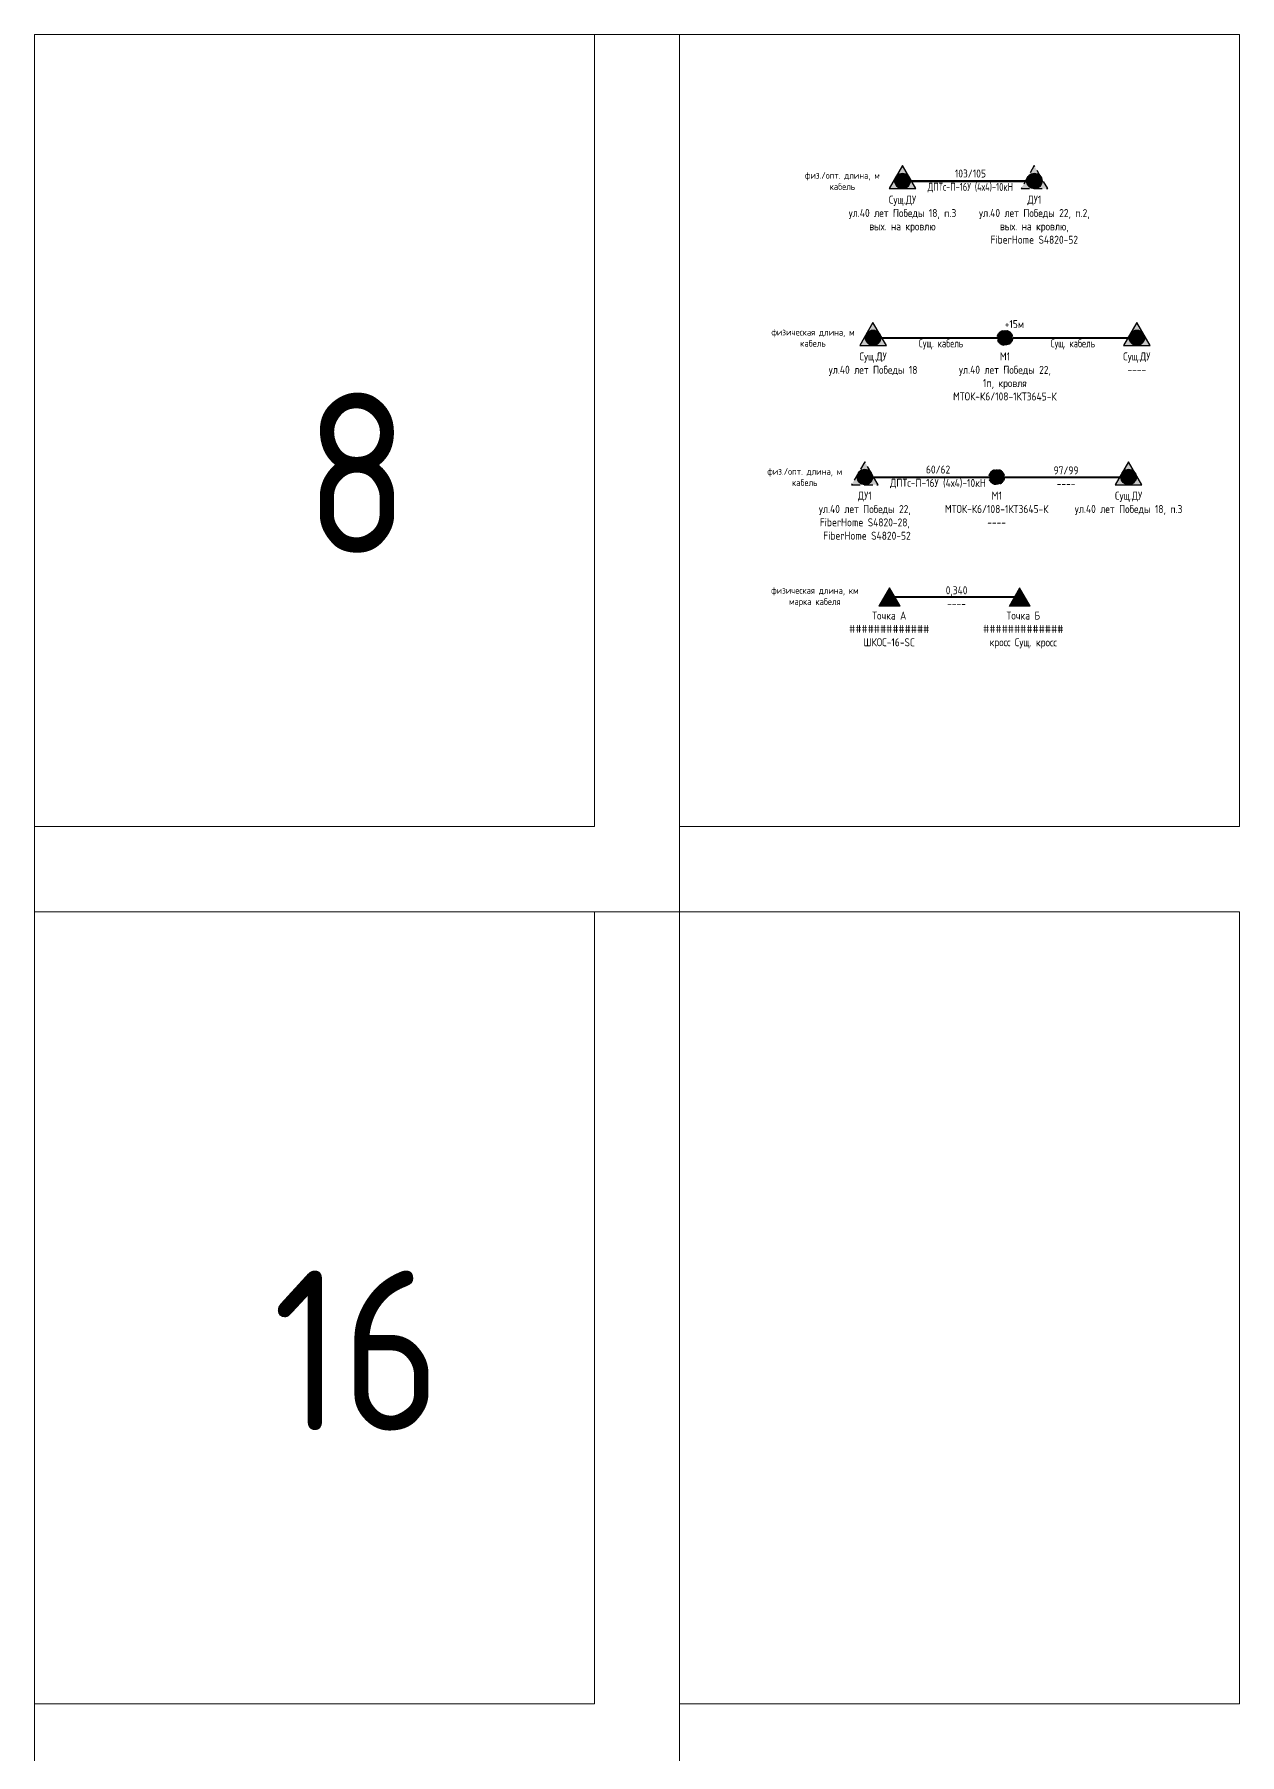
# Model space of a CAD drawing. Header units: millimetres. Extents: x -6680 to 6456, y 1671 to 6150.
# Drawn here: x -3463 to -3011, y 5505 to 6150 of the extents above; entities that cross this region are included whole.
import ezdxf

# ---------------------------------------------------------------- set-up
doc = ezdxf.new("R2010")
doc.units = ezdxf.units.MM
doc.linetypes.add('HIDDEN2', pattern=[4.7625, 3.175, -1.5875])
doc.layers.add('ВЭ', color=1, linetype='Continuous')
doc.styles.add('мой', font='GOST_Common.ttf', dxfattribs={"width": 0.9, "height": 3})

# ---------------------------------------------------------------- blocks, each defined once
blk = doc.blocks.new('*U128')
at = {"linetype": 'Continuous', "lineweight": 15, "true_color": 0xffffff}
h = blk.add_hatch(color=7, dxfattribs=at)
h.dxf.hatch_style = 1
h.paths.add_polyline_path([(7.33, 4.56), (4.95, 8.63), (0, 0), (4.98, 0, -0.412623), (2.12, 2.88, -0.727408)])
h.paths.add_polyline_path([(7.61, 4.08, -0.10842), (7.88, 2.88, -0.412623), (5.02, 0), (10, 0)])
h = blk.add_hatch(color=7, dxfattribs=at)
h.dxf.hatch_style = 1
h.paths.add_polyline_path([(7.33, 4.56, 0.727408), (2.12, 2.88, 1), (7.88, 2.88, 0.10842), (7.61, 4.08)])
at = {"color": 7}
blk.add_lwpolyline([(0, 0), (10, 0), (4.95, 8.63)], close=True, dxfattribs=at)
blk.add_circle((5, 2.88), 2.88)
blk = doc.blocks.new('*U129')
at = {"linetype": 'Continuous', "lineweight": 15, "true_color": 0xffffff}
h = blk.add_hatch(color=7, dxfattribs=at)
h.dxf.hatch_style = 1
h.paths.add_polyline_path([(7.33, 4.56), (4.95, 8.63), (0, 0), (4.98, 0, -0.412623), (2.12, 2.88, -0.727408)])
h.paths.add_polyline_path([(7.61, 4.08, -0.10842), (7.88, 2.88, -0.412623), (5.02, 0), (10, 0)])
h = blk.add_hatch(color=7, dxfattribs=at)
h.dxf.hatch_style = 1
h.paths.add_polyline_path([(7.33, 4.56, 0.727408), (2.12, 2.88, 1), (7.88, 2.88, 0.10842), (7.61, 4.08)])
at = {"color": 7, "linetype": 'HIDDEN2'}
blk.add_lwpolyline([(0, 0), (10, 0), (4.95, 8.63)], close=True, dxfattribs=at)
blk.add_circle((5, 2.88), 2.88)
blk = doc.blocks.new('*U188')
at = {"linetype": 'Continuous', "lineweight": 15, "true_color": 0xffffff}
h = blk.add_hatch(color=7, dxfattribs=at)
h.dxf.hatch_style = 1
h.paths.add_polyline_path([(7.33, 4.56, 0.727408), (2.12, 2.88, 1), (7.88, 2.88, 0.10842), (7.61, 4.08)])
at = {"linetype": 'HIDDEN2'}
blk.add_circle((5, 2.88), 2.88, dxfattribs=at)
blk = doc.blocks.new('*U187')
at = {"linetype": 'Continuous', "lineweight": 15, "true_color": 0xffffff}
h = blk.add_hatch(color=7, dxfattribs=at)
h.dxf.hatch_style = 1
h.paths.add_polyline_path([(7.33, 4.56, 0.727408), (2.12, 2.88, 1), (7.88, 2.88, 0.10842), (7.61, 4.08)])
at = {"linetype": 'HIDDEN2'}
blk.add_circle((5, 2.88), 2.88, dxfattribs=at)
blk = doc.blocks.new('*U221')
at = {"layer": 'ВЭ', "color": 250, "linetype": 'ByBlock', "lineweight": 18}
blk.add_lwpolyline([(-105, -148.5), (105, -148.5), (105, 148.5), (-105, 148.5), (-105, -148.5)], dxfattribs=at)
blk = doc.blocks.new('*U222')
at = {"layer": 'Defpoints', "color": 0, "linetype": 'ByBlock', "lineweight": -2, "transparency": 16777216}
for p in [(0, 0), (242, 0), (0, -329), (242, -329)]:
    blk.add_blockref('*U221', p, dxfattribs=at)
blk = doc.blocks.new('*T262')
at = {"layer": 'Defpoints', "color": 8, "linetype": 'ByBlock', "lineweight": 0, "transparency": 16777216}
for p, q in [((0, 0), (242, 0)), ((0, 0), (0, -1974)), ((242, 0), (242, -1974)), ((0, -329), (242, -329)), ((0, -658), (242, -658)), ((0, -987), (242, -987)), ((0, -1316), (242, -1316)), ((0, -1645), (242, -1645)), ((0, -1974), (242, -1974))]:
    blk.add_line(p, q, dxfattribs=at)
at = {"layer": 'Defpoints', "color": 5, "linetype": 'Continuous', "lineweight": 0, "transparency": 16777216, "char_height": 60, "width": 232, "attachment_point": 5, "style": 'мой'}
for s, insert in [('8', (121, -164.5)), ('16', (121, -493.5)), ('24', (121, -822.5)), ('32', (121, -1151.5)), ('48', (121, -1480.5)), ('64', (121, -1809.5))]:
    blk.add_mtext(s, dxfattribs=dict(at, insert=insert))

msp = doc.modelspace()

# ---------------------------------------------------------------- hatches: boundary and pattern name
at = {"linetype": 'Continuous', "lineweight": 20}
h = msp.add_hatch(color=7, dxfattribs=at)
h.dxf.hatch_style = 1
h.paths.add_polyline_path([(-3146.26, 5935.64), (-3138.34, 5935.65), (-3142.31, 5942.5)])
at = {"linetype": 'Continuous', "lineweight": 20, "true_color": 0xffffff}
h = msp.add_hatch(color=7, dxfattribs=at)
h.dxf.hatch_style = 1
h.paths.add_polyline_path([(-3097.44, 5935.64), (-3089.53, 5935.65), (-3093.49, 5942.51)])

# ---------------------------------------------------------------- linework, layer by layer
at = {"color": 7, "linetype": 'Continuous', "lineweight": 50}
msp.add_lwpolyline([(-3134.37, 6095.03), (-3087.97, 6095.03)], dxfattribs=at)
at = {"color": 7, "linetype": 'Continuous', "lineweight": 40}
for points in [[(-3145.4, 6036.25), (-3098.6, 6036.25)], [(-3095.95, 6036.25), (-3049.15, 6036.25)], [(-3148.49, 5984.03), (-3054.89, 5984.03)], [(-3140.32, 5939.07), (-3095.47, 5939.07)]]:
    msp.add_lwpolyline(points, dxfattribs=at)
at = {"color": 7, "linetype": 'Continuous', "lineweight": 20}
for points in [[(-3138.34, 5935.65), (-3142.31, 5942.5), (-3146.26, 5935.64)], [(-3089.53, 5935.65), (-3093.49, 5942.51), (-3097.44, 5935.64)]]:
    msp.add_lwpolyline(points, close=True, dxfattribs=at)

# ---------------------------------------------------------------- block references
msp.add_blockref('*T262', (-3463, 6150))
at = {"color": 7, "linetype": 'Continuous', "lineweight": 15}
for name, p in [('*U128', (-3142.42, 6092.16)), ('*U129', (-3092.97, 6092.16)), ('*U128', (-3153.45, 6033.37)), ('*U188', (-3104, 6033.37)), ('*U128', (-3054.55, 6033.37)), ('*U129', (-3156.54, 5981.16)), ('*U187', (-3107.09, 5981.16)), ('*U128', (-3057.62, 5981.16))]:
    msp.add_blockref(name, p, dxfattribs=at)
at = {"layer": 'Defpoints'}
msp.add_blockref('*U222', (-3358, 6001.5), dxfattribs=at)

# ---------------------------------------------------------------- texts
at = {"color": 7, "attachment_point": 5, "rotation": 359.86157, "style": 'мой'}
for s, width, heights, insert, char_height in [('физ./опт. длина, м\\Pкабель ', 37.6165, [0], (-3159.97, 6095.03), 2.5), ('физическая длина, м\\Pкабель ', 37.6165, [0], (-3171, 6036.25), 2.5), ('физ./опт. длина, м\\Pкабель', 37.6165, [0], (-3174.09, 5984.03), 2.5), ('физическая длина, км\\Pмарка кабеля', 44.2954, [0], (-3170.31, 5939.07), 2.5), ('0,340\\P---- ', 40.6652, [10.32], (-3117.14, 5939.07), 3)]:
    msp.add_mtext_dynamic_manual_height_columns(s, width=width, gutter_width=12.5, heights=heights, dxfattribs=dict(at, insert=insert, char_height=char_height))
at = {"color": 7, "char_height": 3, "rotation": 359.86157, "style": 'мой'}
for s, insert, width, attachment_point in [('103/105\\P{\\W0.8;ДПТс-П-16У (4х4)-10кН}', (-3111.97, 6095.03), 47.6456, 5), ('Сущ.ДУ\\Pул.40 лет Победы 18, п.3\\Pвых. на кровлю', (-3137.42, 6089.53), 43.8431, 2), ('ДУ1\\Pул.40 лет Победы 22, п.2,\\Pвых. на кровлю,\\P{\\C0;FiberHome S4820-52}', (-3087.97, 6089.53), 43.8431, 2), ('+15м', (-3095.49, 6041.38), 10.3618, 5), ('Сущ.ДУ\\Pул.40 лет Победы 18', (-3148.45, 6030.75), 49.5496, 2), ('\\P{\\W0.8;Сущ. кабель}', (-3123, 6036.25), 47.6456, 5), ('М1\\Pул.40 лет Победы 22, \\P1п, кровля{\\C0;\\PМТОК-К6/108-1КТ3645-К}', (-3099, 6030.75), 46.0723, 2), ('\\P{\\W0.8;Сущ. кабель}', (-3073.55, 6036.25), 47.6456, 5), ('Сущ.ДУ\\P----', (-3049.55, 6030.75), 43.8431, 2), ('60/62\\PДПТс-П-16У (4х4)-10кН', (-3124.09, 5984.03), 47.6456, 5), ('97/99\\P----', (-3076.09, 5984.03), 47.6456, 5), ('ДУ1\\Pул.40 лет Победы 22,\\PFiberHome S4820-28,\\P FiberHome S4820-52', (-3151.54, 5978.54), 43.8431, 2), ('М1\\PМТОК-К6/108-1КТ3645-К\\P----', (-3102.09, 5978.54), 43.8431, 2), ('Сущ.ДУ\\Pул.40 лет Победы 18, п.3', (-3052.62, 5978.54), 43.8431, 2), ('Точка А\\P#############\\PШКОС-16-SC', (-3142.39, 5933.58), 43.8431, 2), ('Точка Б\\P#############\\Pкросс Сущ. кросс', (-3092.12, 5933.58), 27.5464, 2)]:
    msp.add_mtext(s, dxfattribs=dict(at, insert=insert, width=width, attachment_point=attachment_point))

doc.saveas('drawing.dxf')
